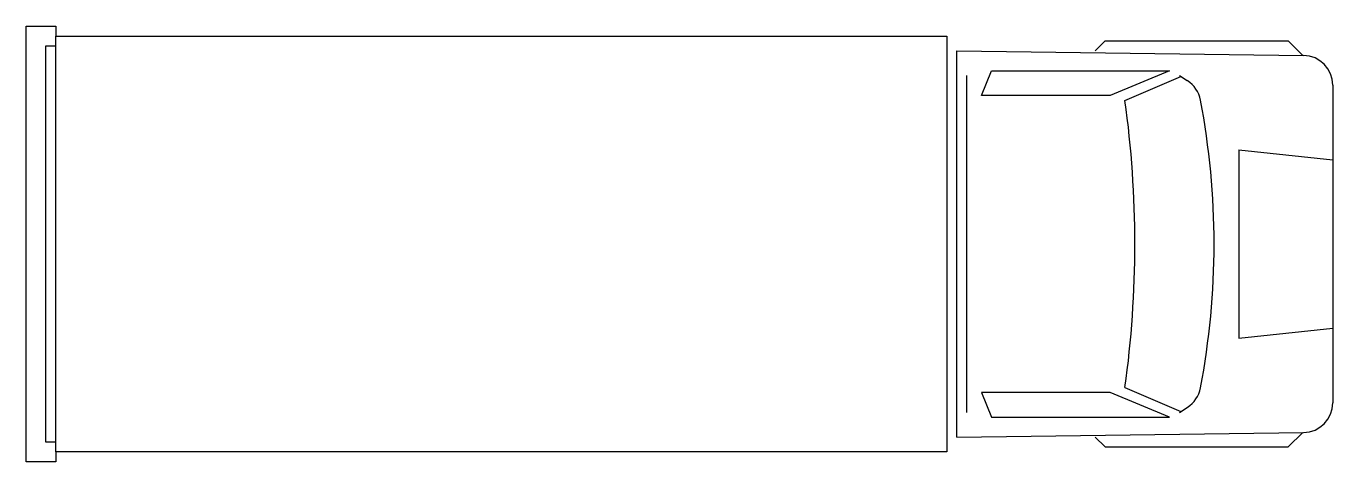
# Model space of a CAD drawing. Header units: millimetres. Extents: x -3125.58 to -3120.3, y 1893.88 to 1895.64.
import ezdxf

# ---------------------------------------------------------------- set-up
doc = ezdxf.new("R2010")
doc.units = ezdxf.units.MM
doc.header["$LTSCALE"] = 10
doc.layers.add('Veículos', color=2, linetype='Continuous')

msp = doc.modelspace()

# ---------------------------------------------------------------- linework, layer by layer
at = {"layer": 'Veículos'}
for p, q in [((-3125.5759, 1893.8839), (-3125.5759, 1895.6439)), ((-3125.5759, 1895.6439), (-3125.4559, 1895.6439)), ((-3125.4559, 1895.6439), (-3125.4559, 1895.6039)), ((-3125.4559, 1893.9239), (-3125.4559, 1895.6039)), ((-3125.4559, 1895.6039), (-3121.8559, 1895.6039)), ((-3121.8559, 1895.6039), (-3121.8559, 1893.9239)), ((-3121.2559, 1895.5439), (-3121.2159, 1895.5839)), ((-3121.2159, 1895.5839), (-3120.4759, 1895.5839)), ((-3120.4759, 1895.5839), (-3120.4175, 1895.5255)), ((-3125.4959, 1893.9639), (-3125.4959, 1895.5639)), ((-3125.4959, 1895.5639), (-3125.4559, 1895.5639)), ((-3121.8159, 1893.9839), (-3121.8159, 1895.5439)), ((-3121.8159, 1895.5439), (-3120.4144, 1895.5254)), ((-3121.7759, 1895.4439), (-3121.7759, 1894.0839)), ((-3121.7159, 1895.3639), (-3121.6759, 1895.4639)), ((-3121.6759, 1895.4639), (-3120.9559, 1895.4639)), ((-3120.9559, 1895.4639), (-3121.1959, 1895.3639)), ((-3121.1359, 1895.3439), (-3120.9106, 1895.4405)), ((-3120.9159, 1895.4439), (-3120.8843, 1895.4237)), ((-3121.1959, 1895.3639), (-3121.7159, 1895.3639)), ((-3120.2959, 1895.4054), (-3120.2959, 1894.1223)), ((-3120.6759, 1895.1439), (-3120.2959, 1895.1039)), ((-3120.6759, 1895.1439), (-3120.6759, 1894.3839)), ((-3120.6759, 1894.3839), (-3120.2959, 1894.4239)), ((-3121.1959, 1894.1639), (-3121.7159, 1894.1639)), ((-3121.7159, 1894.1639), (-3121.6759, 1894.0639)), ((-3120.9559, 1894.0639), (-3121.1959, 1894.1639)), ((-3121.1359, 1894.1839), (-3120.9106, 1894.0873)), ((-3120.9159, 1894.0839), (-3120.8843, 1894.104)), ((-3121.6759, 1894.0639), (-3120.9559, 1894.0639)), ((-3121.8159, 1893.9839), (-3120.4144, 1894.0023)), ((-3120.4759, 1893.9439), (-3120.4175, 1894.0023)), ((-3125.4559, 1893.9639), (-3125.4959, 1893.9639)), ((-3121.2559, 1893.9839), (-3121.2159, 1893.9439)), ((-3121.2159, 1893.9439), (-3120.4759, 1893.9439)), ((-3125.4559, 1893.8839), (-3125.5759, 1893.8839)), ((-3121.8559, 1893.9239), (-3125.4559, 1893.9239)), ((-3125.4559, 1893.9239), (-3125.4559, 1893.8839))]:
    msp.add_line(p, q, dxfattribs=at)
for centre, radius, start, end in [((-3120.4159, 1895.4054), 0.12, 0, 89.2462), ((-3120.9487, 1895.3225), 0.12, 10.7953, 57.5288), ((-3125.3209, 1894.7639), 4.225, 352.1096, 7.8904), ((-3123.8784, 1894.7639), 3.1025, 349.2047, 10.7953), ((-3120.9487, 1894.2052), 0.12, 302.4712, 349.2047), ((-3120.4159, 1894.1223), 0.12, 270.7538, 0)]:
    msp.add_arc(centre, radius, start, end, dxfattribs=at)

doc.saveas('drawing.dxf')
